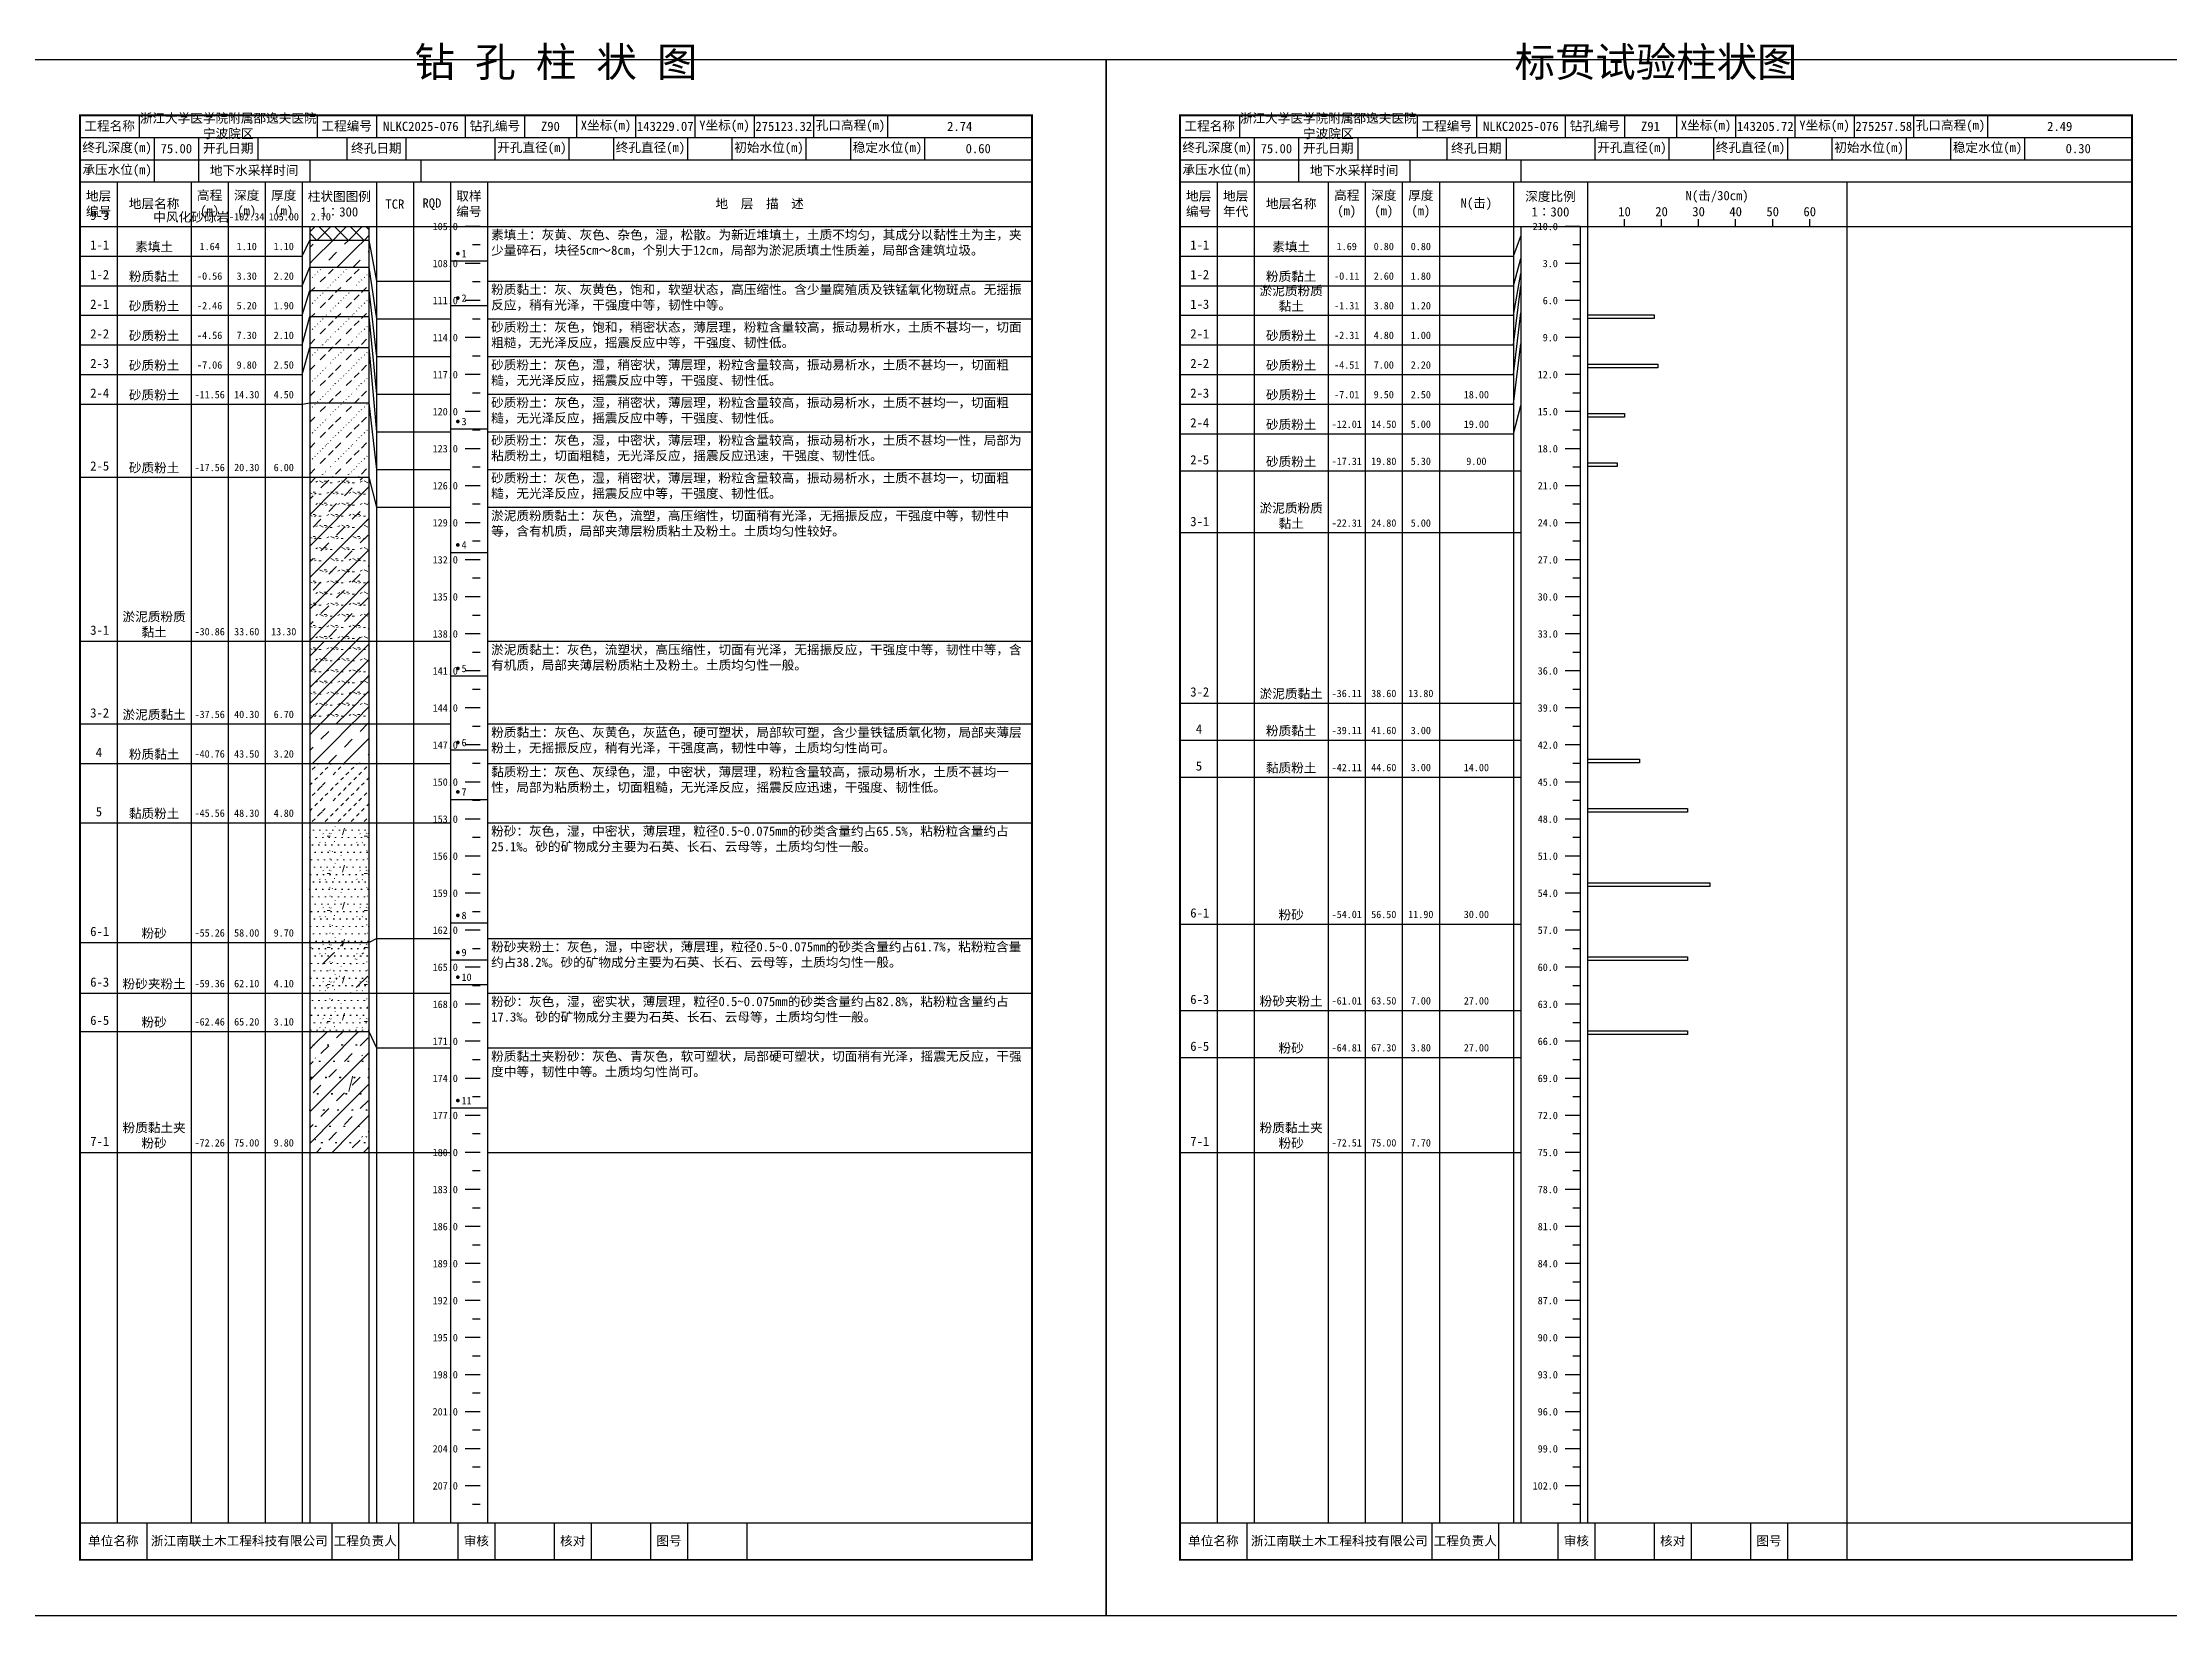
# Model space of a CAD drawing. Extents: x 297 to 65340, y 0 to 425.
# Drawn here: x 59113 to 59687, y 0 to 425 of the extents above; entities that cross this region are included whole.
import ezdxf
from ezdxf.enums import TextEntityAlignment as Align

# ---------------------------------------------------------------- set-up
doc = ezdxf.new("R2010")
doc.units = 0
doc.layers.get('0').update_dxf_attribs({"linetype": 'CONTINUOUS'})
doc.layers.add('FRAME', color=7, linetype='CONTINUOUS')
doc.layers.add('STRATUM', color=7, linetype='CONTINUOUS')
doc.layers.add('HATCH', color=7, linetype='CONTINUOUS', lineweight=13)
doc.styles.add('ST', font='')
doc.styles.get('ST').set_extended_font_data('SimSun')
pattern_1 = [(45, (0, 0), (-4.2426407, 4.2426407), [10, 0]), (45, (1.061, -3.182), (-2.12132034, 6.36396103), [3, -3])]
pattern_2 = [(45.000006, (0, 0), (-7.3e-07, 6.99998237), [1.971956, -7.927535]), (45.000006, (2.813, 2.829), (-7.3e-07, 6.99998237), [1.99367, -7.905828]), (45.000006, (5.0675, 5.082), (-7.3e-07, 6.99998237), [1.813609, -8.085882]), (26.565052, (0, 3.5), (7.00000042, 7.00000017), [0.0965, -15.555976]), (36.869899, (0.7, 4.2), (6.999999835, 7.000000165), [0.197747, -34.802253]), (315.00001, (3.5, 6.976), (6.99998237, 1.22e-06), [0.033054, -9.866441]), (26.565052, (3.5, 0), (7.00000042, 7.00000017), [0.144749, -15.507727]), (26.565052, (4.2, 0.7), (7.00000042, 7.00000017), [0.10528, -15.547196]), (90.000004, (4.55, 1.05), (-7, -5e-07), [0.028767, -6.971233]), (26.565052, (4.9, 1.4), (7.00000042, 7.00000017), [0.091014, -31.213938]), (36.869899, (5.6, 2.1), (6.999999835, 7.000000165), [0.110692, -34.889308]), (45.000002, (6.3, 2.8), (-2.4e-07, 6.99998237), [0.109112, -9.790383]), (315.00001, (6.914, 3.548), (6.99998237, 1.22e-06), [0.033054, -9.866441]), (36.869898, (1.4, 4.9), (6.999999957, 7.000000043), [0.10224, -34.89776]), (53.130103, (2.1, 5.6), (13.999999763, 21.000000158), [0.134384, -34.865616]), (53.130103, (2.8, 6.3), (13.999999763, 21.000000158), [0.126246, -34.873754])]
pattern_3 = [(82.875, (-0.8346, -1.206), (0.00036925, 10.000176442), [0.08929, -80.53371]), (143.13, (-0.7336, -1.2818), (-29.99996427, 20.00005359), [0.12627, -49.87373]), (172.875, (-0.5564, -1.304), (-70.000245666, 9.999660329), [0.17857, -80.44443]), (206.565, (-0.378, -1.2147), (-9.99970493, -9.99968706), [0.19954, -22.16046]), (243.435, (-0.2887, -1.0363), (8.93e-06, -9.999696), [0.19954, -22.16146]), (255.964, (-0.1994, -0.679), (-0.00020004, -9.99950129), [0.36813, -40.86287]), (255.964, (0.1106, 0.561), (-0.00020004, -9.99950129), [1.27838, -39.95262]), (255.964, (0.179, 0.835), (-0.00020004, -9.99950129), [0.28235, -40.94865]), (216.87, (0.3694, 1.0892), (-9.999982136, -10.000017864), [0.12627, -49.87373]), (243.435, (0.2683, 1.0135), (8.93e-06, -9.999696), [0.19954, -22.16146]), (206.565, (0.548, 1.1785), (-9.99970493, -9.99968706), [0.19954, -22.16046]), (172.875, (0.725, 1.1563), (-70.000245666, 9.999660329), [0.17857, -80.44443]), (143.13, (0.826, 1.0806), (-29.99996427, 20.00005359), [0.12627, -49.87373]), (82.875, (0.815, 0.992), (0.00036925, 10.000176442), [0.08929, -80.53371]), (0, (-0.33, 0.34), (0, 10), [0.89286, -9.10714]), (0, (0.025, 0), (1, 2), [0, -1.75]), (0, (0, 0.025), (1, 2), [0, -1.75]), (0, (0, 0), (1, 2), [0, -1.75]), (0, (-0.025, 0), (1, 2), [0, -1.75]), (0, (0, -0.025), (1, 2), [0, -1.75])]

# ---------------------------------------------------------------- blocks, each defined once
blk = doc.blocks.new('SolidCircle')
at = {"const_width": 0.5}
blk.add_lwpolyline([(-0.25, 0, 1), (0.25, 0, 1)], format="xyb", close=True, dxfattribs=at)

msp = doc.modelspace()

# ---------------------------------------------------------------- hatches: boundary and pattern name
at = {"layer": 'HATCH'}
h = msp.add_hatch(dxfattribs=at)
h.set_pattern_fill('STT', color=256, style=0)
h.set_pattern_definition([(45, (0, 0), (-2.12132034, 2.12132034), [10, 0]), (135, (0, 0), (-2.12132034, -2.12132034), [10, 0])])
h.paths.add_polyline_path([(59201, 375), (59185, 375), (59185, 371.33), (59201, 371.33)])
h = msp.add_hatch(dxfattribs=at)
h.set_pattern_fill('FZNT', color=256, style=0)
h.set_pattern_definition(pattern_1)
h.paths.add_polyline_path([(59201, 371.33), (59185, 371.33), (59185, 364), (59201, 364)])
h = msp.add_hatch(dxfattribs=at)
h.set_pattern_fill('SZFT', color=256, style=0)
h.set_pattern_definition(pattern_2)
h.paths.add_polyline_path([(59201, 364), (59185, 364), (59185, 357.67), (59201, 357.67)])
h = msp.add_hatch(dxfattribs=at)
h.set_pattern_fill('SZFT', color=256, style=0)
h.set_pattern_definition(pattern_2)
h.paths.add_polyline_path([(59201, 357.67), (59185, 357.67), (59185, 350.67), (59201, 350.67)])
h = msp.add_hatch(dxfattribs=at)
h.set_pattern_fill('SZFT', color=256, style=0)
h.set_pattern_definition(pattern_2)
h.paths.add_polyline_path([(59201, 350.67), (59185, 350.67), (59185, 342.33), (59201, 342.33)])
h = msp.add_hatch(dxfattribs=at)
h.set_pattern_fill('SZFT', color=256, style=0)
h.set_pattern_definition(pattern_2)
h.paths.add_polyline_path([(59201, 342.33), (59185, 342.33), (59185, 327.33), (59201, 327.33)])
h = msp.add_hatch(dxfattribs=at)
h.set_pattern_fill('SZFT', color=256, style=0)
h.set_pattern_definition(pattern_2)
h.paths.add_polyline_path([(59201, 327.33), (59185, 327.33), (59185, 307.33), (59201, 307.33)])
h = msp.add_hatch(dxfattribs=at)
h.set_pattern_fill('YNFNT', color=256, style=0)
h.set_pattern_definition([(45, (0, 0), (-4.2426407, 4.2426407), [10, 0]), (45, (1.061, -3.182), (-2.12132034, 6.36396103), [3, -3]), (26.565, (1.0741, -0.2536), (5.99982296, 5.99981224), [0.567, -12.849]), (0, (0.507, -0.2536), (0, 6), [0.567, -5.433]), (26.565, (-1.5813, 0), (5.99982296, 5.99981224), [0.567, -12.849]), (0, (-1.074, 0.2536), (0, 6), [0.567, -5.433]), (153.435, (0.5071, -0.2536), (-5.9998176, -5.36e-06), [1.134, -12.2826]), (26.565, (4.0741, 2.7464), (5.99982296, 5.99981224), [0.567, -12.849]), (0, (3.507, 2.7464), (0, 6), [0.567, -5.433]), (26.565, (1.4187, 3), (5.99982296, 5.99981224), [0.567, -12.849]), (0, (1.926, 3.2536), (0, 6), [0.567, -5.433]), (153.435, (3.5071, 2.7464), (-5.9998176, -5.36e-06), [1.134, -12.2826])])
h.paths.add_polyline_path([(59201, 307.33), (59185, 307.33), (59185, 263), (59201, 263)])
h = msp.add_hatch(dxfattribs=at)
h.set_pattern_fill('YNNT', color=256, style=0)
h.set_pattern_definition([(45, (0, 0), (-2.12132034, 2.12132034), [10, 0]), (26.565, (1.0741, -0.2536), (5.99982296, 5.99981224), [0.567, -12.849]), (0, (0.507, -0.2536), (0, 6), [0.567, -5.433]), (26.565, (-1.5813, 0), (5.99982296, 5.99981224), [0.567, -12.849]), (0, (-1.074, 0.2536), (0, 6), [0.567, -5.433]), (153.435, (0.5071, -0.2536), (-5.9998176, -5.36e-06), [1.134, -12.2826]), (26.565, (4.0741, 2.7464), (5.99982296, 5.99981224), [0.567, -12.849]), (0, (3.507, 2.7464), (0, 6), [0.567, -5.433]), (26.565, (1.4187, 3), (5.99982296, 5.99981224), [0.567, -12.849]), (0, (1.926, 3.2536), (0, 6), [0.567, -5.433]), (153.435, (3.5071, 2.7464), (-5.9998176, -5.36e-06), [1.134, -12.2826])])
h.paths.add_polyline_path([(59201, 263), (59185, 263), (59185, 240.67), (59201, 240.67)])
h = msp.add_hatch(dxfattribs=at)
h.set_pattern_fill('FZNT', color=256, style=0)
h.set_pattern_definition(pattern_1)
h.paths.add_polyline_path([(59201, 240.67), (59185, 240.67), (59185, 230), (59201, 230)])
h = msp.add_hatch(dxfattribs=at)
h.set_pattern_fill('NZFT', color=256, style=0)
h.set_pattern_definition([(45.000005, (0, 0), (-6e-07, 6.99998237), [0.947297, -8.952198]), (45.000005, (1.4, 1.4), (-6e-07, 6.99998237), [0.986898, -8.912597]), (45.000005, (2.8, 2.8), (-6e-07, 6.99998237), [1.060182, -8.839313]), (45.000005, (4.2, 4.2), (-6e-07, 6.99998237), [0.949178, -8.950318]), (45.000005, (5.6, 5.6), (-6e-07, 6.99998237), [1.036501, -8.862994]), (45.000005, (3.5, 0), (-6e-07, 6.99998237), [1.013348, -8.886147]), (45.000005, (4.9, 1.4), (-6e-07, 6.99998237), [1.078956, -12.120371]), (45.000005, (6.3, 2.8), (-6e-07, 6.99998237), [0.998824, -8.900671]), (45.000003, (0.7, 4.2), (-3.7e-07, 6.99998237), [1.05533, -8.844165]), (45.000003, (2.1, 5.6), (-3.7e-07, 6.99998237), [1.036501, -8.862994])])
h.paths.add_polyline_path([(59201, 230), (59185, 230), (59185, 214), (59201, 214)])
h = msp.add_hatch(dxfattribs=at)
h.set_pattern_fill('FS', color=256, style=0)
h.set_pattern_definition(pattern_3)
h.paths.add_polyline_path([(59201, 214), (59185, 214), (59185, 181.67), (59201, 181.67)])
h = msp.add_hatch(dxfattribs=at)
h.set_pattern_fill('FS', color=256, style=0)
h.set_pattern_definition(pattern_3)
h.paths.add_polyline_path([(59201, 181.67), (59185, 181.67), (59185, 168), (59201, 168)])
h = msp.add_hatch(dxfattribs=at)
h.set_pattern_fill('SZFT', color=256, scale=2.2, style=0)
h.set_pattern_definition([(45.000006, (0, 0), (-1.6e-06, 15.3999612), [4.338303, -17.440577]), (45.000006, (6.188, 6.223), (-1.6e-06, 15.3999612), [4.386074, -17.3928216]), (45.000006, (11.148, 11.181), (-1.6e-06, 15.3999612), [3.98994, -17.7889404]), (26.565052, (0, 7.7), (15.4000009, 15.4000004), [0.2123, -34.223147]), (36.869899, (1.54, 9.24), (15.39999964, 15.40000036), [0.4350434, -76.5649566]), (315.00001, (7.7, 15.347), (15.3999612, 2.7e-06), [0.072719, -21.70617]), (26.565052, (7.7, 0), (15.4000009, 15.4000004), [0.318448, -34.1169994]), (26.565052, (9.24, 1.54), (15.4000009, 15.4000004), [0.231616, -34.203831]), (90.000004, (10.01, 2.31), (-15.4, -1e-06), [0.0632874, -15.3367126]), (26.565052, (10.78, 3.08), (15.4000009, 15.4000004), [0.200231, -68.670664]), (36.869899, (12.32, 4.62), (15.39999964, 15.40000036), [0.2435224, -76.7564776]), (45.000002, (13.86, 6.16), (-5e-07, 15.3999612), [0.2400464, -21.5388426]), (315.00001, (15.211, 7.805), (15.3999612, 2.7e-06), [0.072719, -21.70617]), (36.869898, (3.08, 10.78), (15.3999999, 15.4000001), [0.224928, -76.775072]), (53.130103, (4.62, 12.32), (30.79999948, 46.20000035), [0.295645, -76.704355]), (53.130103, (6.16, 13.86), (30.79999948, 46.20000035), [0.277741, -76.722259])])
h.paths.add_polyline_path([(59201, 181.67), (59185, 181.67), (59185, 168), (59201, 168)])
h = msp.add_hatch(dxfattribs=at)
h.set_pattern_fill('FS', color=256, style=0)
h.set_pattern_definition(pattern_3)
h.paths.add_polyline_path([(59201, 168), (59185, 168), (59185, 157.67), (59201, 157.67)])
h = msp.add_hatch(dxfattribs=at)
h.set_pattern_fill('FZNT', color=256, style=0)
h.set_pattern_definition(pattern_1)
h.paths.add_polyline_path([(59201, 157.67), (59185, 157.67), (59185, 125), (59201, 125)])
h = msp.add_hatch(dxfattribs=at)
h.set_pattern_fill('FS', color=256, scale=2.2, style=0)
h.set_pattern_definition([(82.875, (-1.8361, -2.6533), (0.00081235, 22.00038817), [0.196438, -177.174162]), (143.13, (-1.614, -2.82), (-65.9999214, 44.0001179), [0.277794, -109.722206]), (172.875, (-1.224, -2.8687), (-154.00054047, 21.99925272), [0.392854, -176.977746]), (206.565, (-0.831, -2.672), (-21.9993508, -21.9993115), [0.438988, -48.753012]), (243.435, (-0.635, -2.28), (1.96e-05, -21.9993312), [0.438988, -48.755212]), (255.964, (-0.4387, -1.494), (-0.0004401, -21.99890283), [0.809886, -89.898314]), (255.964, (0.2434, 1.2344), (-0.0004401, -21.99890283), [2.812436, -87.895764]), (255.964, (0.394, 1.837), (-0.0004401, -21.99890283), [0.62117, -90.08703]), (216.87, (0.8126, 2.3963), (-21.9999607, -22.0000393), [0.277794, -109.722206]), (243.435, (0.59, 2.23), (1.96e-05, -21.9993312), [0.438988, -48.755212]), (206.565, (1.205, 2.593), (-21.9993508, -21.9993115), [0.438988, -48.753012]), (172.875, (1.595, 2.544), (-154.00054047, 21.99925272), [0.392854, -176.977746]), (143.13, (1.8173, 2.3772), (-65.9999214, 44.0001179), [0.277794, -109.722206]), (82.875, (1.793, 2.1823), (0.00081235, 22.00038817), [0.196438, -177.174162]), (0, (-0.725, 0.748), (0, 22), [1.964292, -20.035708]), (0, (0.055, 0), (2.2, 4.4), [0, -3.85]), (0, (0, 0.055), (2.2, 4.4), [0, -3.85]), (0, (0, 0), (2.2, 4.4), [0, -3.85]), (0, (-0.055, 0), (2.2, 4.4), [0, -3.85]), (0, (0, -0.055), (2.2, 4.4), [0, -3.85])])
h.paths.add_polyline_path([(59201, 157.67), (59185, 157.67), (59185, 125), (59201, 125)])

# ---------------------------------------------------------------- linework, layer by layer
at = {"layer": 'FRAME', "color": 245, "linetype": 'Continuous'}
for points in [[(59103, 0), (59400, 0), (59400, 420), (59103, 420)], [(59400, 0), (59697, 0), (59697, 420), (59400, 420)]]:
    msp.add_lwpolyline(points, close=True, dxfattribs=at)
at = {"layer": 'FRAME', "linetype": 'Continuous', "const_width": 0.5}
for points in [[(59123, 15), (59380, 15), (59380, 405), (59123, 405)], [(59420, 15), (59677, 15), (59677, 405), (59420, 405)]]:
    msp.add_lwpolyline(points, close=True, dxfattribs=at)
at = {"layer": 'FRAME', "color": 0, "linetype": 'Continuous'}
for points in [[(59139, 405), (59139, 399)], [(59187, 405), (59187, 399)], [(59203, 405), (59203, 399)], [(59227, 405), (59227, 399)], [(59243, 405), (59243, 399)], [(59257, 405), (59257, 399)], [(59273, 405), (59273, 399)], [(59289, 405), (59289, 399)], [(59305, 405), (59305, 399)], [(59321, 405), (59321, 399)], [(59341, 405), (59341, 399)], [(59380, 405), (59380, 399)], [(59436, 405), (59436, 399)], [(59484, 405), (59484, 399)], [(59500, 405), (59500, 399)], [(59524, 405), (59524, 399)], [(59540, 405), (59540, 399)], [(59554, 405), (59554, 399)], [(59570, 405), (59570, 399)], [(59586, 405), (59586, 399)], [(59602, 405), (59602, 399)], [(59618, 405), (59618, 399)], [(59638, 405), (59638, 399)], [(59677, 405), (59677, 399)], [(59123, 399), (59380, 399)], [(59143, 399), (59143, 393)], [(59155, 399), (59155, 393)], [(59171, 399), (59171, 393)], [(59195, 399), (59195, 393)], [(59211, 399), (59211, 393)], [(59235, 399), (59235, 393)], [(59255, 399), (59255, 393)], [(59267, 399), (59267, 393)], [(59287, 399), (59287, 393)], [(59299, 399), (59299, 393)], [(59319, 399), (59319, 393)], [(59331, 399), (59331, 393)], [(59351, 399), (59351, 393)], [(59380, 399), (59380, 393)], [(59420, 399), (59677, 399)], [(59440, 399), (59440, 393)], [(59452, 399), (59452, 393)], [(59468, 399), (59468, 393)], [(59492, 399), (59492, 393)], [(59508, 399), (59508, 393)], [(59532, 399), (59532, 393)], [(59552, 399), (59552, 393)], [(59564, 399), (59564, 393)], [(59584, 399), (59584, 393)], [(59596, 399), (59596, 393)], [(59616, 399), (59616, 393)], [(59628, 399), (59628, 393)], [(59648, 399), (59648, 393)], [(59677, 399), (59677, 393)], [(59123, 393), (59380, 393)], [(59143, 393), (59143, 387)], [(59155, 393), (59155, 387)], [(59185, 393), (59185, 387)], [(59215, 393), (59215, 387)], [(59420, 393), (59677, 393)], [(59440, 393), (59440, 387)], [(59452, 393), (59452, 387)], [(59482, 393), (59482, 387)], [(59512, 393), (59512, 387)], [(59123, 387), (59380, 387)], [(59133, 387), (59133, 25)], [(59153, 387), (59153, 25)], [(59163, 387), (59163, 25)], [(59173, 387), (59173, 25)], [(59183, 387), (59183, 25)], [(59203, 387), (59203, 25)], [(59213, 387), (59213, 25)], [(59223, 387), (59223, 25)], [(59233, 387), (59233, 25)], [(59380, 387), (59380, 25)], [(59420, 387), (59677, 387)], [(59430, 387), (59430, 25)], [(59440, 387), (59440, 25)], [(59460, 387), (59460, 25)], [(59470, 387), (59470, 25)], [(59480, 387), (59480, 25)], [(59490, 387), (59490, 25)], [(59510, 387), (59510, 25)], [(59530, 387), (59530, 25)], [(59600, 387), (59600, 25)], [(59123, 375), (59380, 375)], [(59185, 375), (59185, 25)], [(59201, 375), (59201, 25)], [(59420, 375), (59677, 375)], [(59512, 375), (59512, 25)], [(59528, 375), (59528, 25)], [(59540, 375), (59540, 377)], [(59550, 375), (59550, 377)], [(59560, 375), (59560, 377)], [(59570, 375), (59570, 377)], [(59580, 375), (59580, 377)], [(59590, 375), (59590, 377)], [(59123, 25), (59380, 25)], [(59141, 25), (59141, 15)], [(59191, 25), (59191, 15)], [(59209, 25), (59209, 15)], [(59225, 25), (59225, 15)], [(59235, 25), (59235, 15)], [(59251, 25), (59251, 15)], [(59261, 25), (59261, 15)], [(59277, 25), (59277, 15)], [(59287, 25), (59287, 15)], [(59303, 25), (59303, 15)], [(59420, 25), (59677, 25)], [(59438, 25), (59438, 15)], [(59488, 25), (59488, 15)], [(59506, 25), (59506, 15)], [(59522, 25), (59522, 15)], [(59532, 25), (59532, 15)], [(59548, 25), (59548, 15)], [(59558, 25), (59558, 15)], [(59574, 25), (59574, 15)], [(59584, 25), (59584, 15)], [(59600, 25), (59600, 15)]]:
    msp.add_lwpolyline(points, dxfattribs=at)
at = {"layer": 'STRATUM', "linetype": 'Continuous'}
for points in [[(59123, 375), (59133, 375)], [(59133, 375), (59143, 375)], [(59143, 375), (59163, 375)], [(59163, 375), (59173, 375)], [(59173, 375), (59183, 375)], [(59183, 375), (59193, 375)], [(59193, 375), (59213, 375)], [(59213, 375), (59215, 375)], [(59231, 375), (59227, 375)], [(59528, 375), (59524, 375)], [(59183, 367), (59185, 371.33), (59201, 371.33), (59203, 360.23)], [(59231, 370), (59229, 370)], [(59510, 367), (59512, 372.33)], [(59528, 370), (59526, 370)], [(59123, 367), (59133, 367)], [(59133, 367), (59153, 367)], [(59153, 367), (59163, 367)], [(59163, 367), (59173, 367)], [(59173, 367), (59183, 367)], [(59183, 359), (59185, 364), (59201, 364), (59203, 350.06)], [(59223, 365.67), (59233, 365.67)], [(59231, 365), (59227, 365)], [(59420, 367), (59430, 367)], [(59430, 367), (59440, 367)], [(59440, 367), (59460, 367)], [(59460, 367), (59470, 367)], [(59470, 367), (59480, 367)], [(59480, 367), (59490, 367)], [(59490, 367), (59510, 367)], [(59510, 359), (59512, 366.33)], [(59510, 351), (59512, 362.33)], [(59528, 365), (59524, 365)], [(59123, 359), (59133, 359)], [(59133, 359), (59153, 359)], [(59153, 359), (59163, 359)], [(59163, 359), (59173, 359)], [(59173, 359), (59183, 359)], [(59183, 351), (59185, 357.67), (59201, 357.67), (59203, 339.88)], [(59203, 360.23), (59213, 360.23)], [(59213, 360.23), (59223, 360.23)], [(59231, 360), (59229, 360)], [(59233, 360.23), (59380, 360.23)], [(59420, 359), (59430, 359)], [(59430, 359), (59440, 359)], [(59440, 359), (59460, 359)], [(59460, 359), (59470, 359)], [(59470, 359), (59480, 359)], [(59480, 359), (59490, 359)], [(59490, 359), (59510, 359)], [(59510, 343), (59512, 359)], [(59528, 360), (59526, 360)], [(59123, 351), (59133, 351)], [(59133, 351), (59153, 351)], [(59153, 351), (59163, 351)], [(59163, 351), (59173, 351)], [(59173, 351), (59183, 351)], [(59183, 343), (59185, 350.67), (59201, 350.67), (59203, 329.7)], [(59223, 353.67), (59233, 353.67)], [(59231, 355), (59227, 355)], [(59420, 351), (59430, 351)], [(59430, 351), (59440, 351)], [(59440, 351), (59460, 351)], [(59460, 351), (59470, 351)], [(59470, 351), (59480, 351)], [(59480, 351), (59490, 351)], [(59490, 351), (59510, 351)], [(59510, 335), (59512, 351.67)], [(59528, 355), (59524, 355)], [(59530, 351.17), (59548, 351.17), (59548, 350.17), (59530, 350.17)], [(59203, 350.06), (59213, 350.06)], [(59213, 350.06), (59223, 350.06)], [(59231, 345), (59227, 345)], [(59231, 350), (59229, 350)], [(59233, 350.06), (59380, 350.06)], [(59528, 345), (59524, 345)], [(59528, 350), (59526, 350)], [(59123, 343), (59133, 343)], [(59133, 343), (59153, 343)], [(59153, 343), (59163, 343)], [(59163, 343), (59173, 343)], [(59173, 343), (59183, 343)], [(59183, 335), (59185, 342.33), (59201, 342.33), (59203, 319.53)], [(59203, 339.88), (59213, 339.88)], [(59213, 339.88), (59223, 339.88)], [(59231, 340), (59229, 340)], [(59233, 339.88), (59380, 339.88)], [(59420, 343), (59430, 343)], [(59430, 343), (59440, 343)], [(59440, 343), (59460, 343)], [(59460, 343), (59470, 343)], [(59470, 343), (59480, 343)], [(59480, 343), (59490, 343)], [(59490, 343), (59510, 343)], [(59510, 327), (59512, 343.33)], [(59528, 340), (59526, 340)], [(59123, 335), (59133, 335)], [(59133, 335), (59153, 335)], [(59153, 335), (59163, 335)], [(59163, 335), (59173, 335)], [(59173, 335), (59183, 335)], [(59231, 335), (59227, 335)], [(59420, 335), (59430, 335)], [(59430, 335), (59440, 335)], [(59440, 335), (59460, 335)], [(59460, 335), (59470, 335)], [(59470, 335), (59480, 335)], [(59480, 335), (59490, 335)], [(59490, 335), (59510, 335)], [(59528, 335), (59524, 335)], [(59530, 337.83), (59549, 337.83), (59549, 336.83), (59530, 336.83)], [(59183, 327), (59185, 327.33), (59201, 327.33), (59203, 309.35)], [(59203, 329.7), (59213, 329.7)], [(59213, 329.7), (59223, 329.7)], [(59231, 330), (59229, 330)], [(59233, 329.7), (59380, 329.7)], [(59528, 330), (59526, 330)], [(59123, 327), (59133, 327)], [(59133, 327), (59153, 327)], [(59153, 327), (59163, 327)], [(59163, 327), (59173, 327)], [(59173, 327), (59183, 327)], [(59231, 325), (59227, 325)], [(59420, 327), (59430, 327)], [(59430, 327), (59440, 327)], [(59440, 327), (59460, 327)], [(59460, 327), (59470, 327)], [(59470, 327), (59480, 327)], [(59480, 327), (59490, 327)], [(59490, 327), (59510, 327)], [(59510, 319), (59512, 326.67)], [(59528, 325), (59524, 325)], [(59530, 324.5), (59540, 324.5), (59540, 323.5), (59530, 323.5)], [(59203, 319.53), (59213, 319.53)], [(59213, 319.53), (59223, 319.53)], [(59223, 320.33), (59233, 320.33)], [(59231, 320), (59229, 320)], [(59233, 319.53), (59380, 319.53)], [(59420, 319), (59430, 319)], [(59430, 319), (59440, 319)], [(59440, 319), (59460, 319)], [(59460, 319), (59470, 319)], [(59470, 319), (59480, 319)], [(59480, 319), (59490, 319)], [(59490, 319), (59510, 319)], [(59528, 320), (59526, 320)], [(59231, 315), (59227, 315)], [(59528, 315), (59524, 315)], [(59530, 311.17), (59538, 311.17), (59538, 310.17), (59530, 310.17)], [(59123, 307.33), (59133, 307.33)], [(59133, 307.33), (59153, 307.33)], [(59153, 307.33), (59163, 307.33)], [(59163, 307.33), (59173, 307.33)], [(59173, 307.33), (59183, 307.33)], [(59183, 307.33), (59185, 307.33), (59201, 307.33), (59203, 299.17)], [(59203, 309.35), (59213, 309.35)], [(59213, 309.35), (59223, 309.35)], [(59231, 305), (59227, 305)], [(59231, 310), (59229, 310)], [(59233, 309.35), (59380, 309.35)], [(59420, 309), (59430, 309)], [(59430, 309), (59440, 309)], [(59440, 309), (59460, 309)], [(59460, 309), (59470, 309)], [(59470, 309), (59480, 309)], [(59480, 309), (59490, 309)], [(59490, 309), (59510, 309)], [(59510, 309), (59512, 309)], [(59528, 305), (59524, 305)], [(59528, 310), (59526, 310)], [(59203, 299.17), (59213, 299.17)], [(59213, 299.17), (59223, 299.17)], [(59231, 300), (59229, 300)], [(59233, 299.17), (59380, 299.17)], [(59528, 300), (59526, 300)], [(59231, 295), (59227, 295)], [(59528, 295), (59524, 295)], [(59231, 290), (59229, 290)], [(59420, 292.33), (59430, 292.33)], [(59430, 292.33), (59440, 292.33)], [(59440, 292.33), (59460, 292.33)], [(59460, 292.33), (59470, 292.33)], [(59470, 292.33), (59480, 292.33)], [(59480, 292.33), (59490, 292.33)], [(59490, 292.33), (59510, 292.33)], [(59510, 292.33), (59512, 292.33)], [(59528, 290), (59526, 290)], [(59223, 287), (59233, 287)], [(59231, 285), (59227, 285)], [(59528, 285), (59524, 285)], [(59231, 280), (59229, 280)], [(59528, 280), (59526, 280)], [(59231, 275), (59227, 275)], [(59231, 270), (59229, 270)], [(59528, 275), (59524, 275)], [(59528, 270), (59526, 270)], [(59231, 265), (59227, 265)], [(59528, 265), (59524, 265)], [(59123, 263), (59133, 263)], [(59133, 263), (59153, 263)], [(59153, 263), (59163, 263)], [(59163, 263), (59173, 263)], [(59173, 263), (59183, 263)], [(59183, 263), (59185, 263), (59201, 263), (59203, 263)], [(59203, 263), (59213, 263)], [(59213, 263), (59223, 263)], [(59231, 260), (59229, 260)], [(59233, 263), (59380, 263)], [(59528, 260), (59526, 260)], [(59223, 253.67), (59233, 253.67)], [(59231, 255), (59227, 255)], [(59528, 255), (59524, 255)], [(59231, 250), (59229, 250)], [(59528, 250), (59526, 250)], [(59231, 245), (59227, 245)], [(59420, 246.33), (59430, 246.33)], [(59430, 246.33), (59440, 246.33)], [(59440, 246.33), (59460, 246.33)], [(59460, 246.33), (59470, 246.33)], [(59470, 246.33), (59480, 246.33)], [(59480, 246.33), (59490, 246.33)], [(59490, 246.33), (59510, 246.33)], [(59510, 246.33), (59512, 246.33)], [(59528, 245), (59524, 245)], [(59123, 240.67), (59133, 240.67)], [(59133, 240.67), (59153, 240.67)], [(59153, 240.67), (59163, 240.67)], [(59163, 240.67), (59173, 240.67)], [(59173, 240.67), (59183, 240.67)], [(59183, 240.67), (59185, 240.67), (59201, 240.67), (59203, 240.67)], [(59203, 240.67), (59213, 240.67)], [(59213, 240.67), (59223, 240.67)], [(59231, 240), (59229, 240)], [(59233, 240.67), (59380, 240.67)], [(59420, 236.33), (59430, 236.33)], [(59430, 236.33), (59440, 236.33)], [(59440, 236.33), (59460, 236.33)], [(59460, 236.33), (59470, 236.33)], [(59470, 236.33), (59480, 236.33)], [(59480, 236.33), (59490, 236.33)], [(59490, 236.33), (59510, 236.33)], [(59510, 236.33), (59512, 236.33)], [(59528, 240), (59526, 240)], [(59123, 230), (59133, 230)], [(59133, 230), (59153, 230)], [(59153, 230), (59163, 230)], [(59163, 230), (59173, 230)], [(59173, 230), (59183, 230)], [(59183, 230), (59185, 230), (59201, 230), (59203, 230)], [(59203, 230), (59213, 230)], [(59213, 230), (59223, 230)], [(59223, 233.67), (59233, 233.67)], [(59231, 235), (59227, 235)], [(59231, 230), (59229, 230)], [(59233, 230), (59380, 230)], [(59528, 235), (59524, 235)], [(59528, 230), (59526, 230)], [(59530, 231.17), (59544, 231.17), (59544, 230.17), (59530, 230.17)], [(59231, 225), (59227, 225)], [(59420, 226.33), (59430, 226.33)], [(59430, 226.33), (59440, 226.33)], [(59440, 226.33), (59460, 226.33)], [(59460, 226.33), (59470, 226.33)], [(59470, 226.33), (59480, 226.33)], [(59480, 226.33), (59490, 226.33)], [(59490, 226.33), (59510, 226.33)], [(59510, 226.33), (59512, 226.33)], [(59528, 225), (59524, 225)], [(59223, 220.33), (59233, 220.33)], [(59231, 220), (59229, 220)], [(59528, 220), (59526, 220)], [(59123, 214), (59133, 214)], [(59133, 214), (59153, 214)], [(59153, 214), (59163, 214)], [(59163, 214), (59173, 214)], [(59173, 214), (59183, 214)], [(59183, 214), (59185, 214), (59201, 214), (59203, 214)], [(59203, 214), (59213, 214)], [(59213, 214), (59223, 214)], [(59231, 215), (59227, 215)], [(59233, 214), (59380, 214)], [(59528, 215), (59524, 215)], [(59530, 217.83), (59557, 217.83), (59557, 216.83), (59530, 216.83)], [(59231, 210), (59229, 210)], [(59528, 210), (59526, 210)], [(59231, 205), (59227, 205)], [(59528, 205), (59524, 205)], [(59231, 200), (59229, 200)], [(59528, 200), (59526, 200)], [(59530, 197.83), (59563, 197.83), (59563, 196.83), (59530, 196.83)], [(59231, 195), (59227, 195)], [(59231, 190), (59229, 190)], [(59528, 195), (59524, 195)], [(59528, 190), (59526, 190)], [(59223, 187), (59233, 187)], [(59231, 185), (59227, 185)], [(59420, 186.67), (59430, 186.67)], [(59430, 186.67), (59440, 186.67)], [(59440, 186.67), (59460, 186.67)], [(59460, 186.67), (59470, 186.67)], [(59470, 186.67), (59480, 186.67)], [(59480, 186.67), (59490, 186.67)], [(59490, 186.67), (59510, 186.67)], [(59510, 186.67), (59512, 186.67)], [(59528, 185), (59524, 185)], [(59123, 181.67), (59133, 181.67)], [(59133, 181.67), (59153, 181.67)], [(59153, 181.67), (59163, 181.67)], [(59163, 181.67), (59173, 181.67)], [(59173, 181.67), (59183, 181.67)], [(59183, 181.67), (59185, 181.67), (59201, 181.67), (59203, 182.77)], [(59203, 182.77), (59213, 182.77)], [(59213, 182.77), (59223, 182.77)], [(59231, 180), (59229, 180)], [(59233, 182.77), (59380, 182.77)], [(59528, 180), (59526, 180)], [(59223, 177), (59233, 177)], [(59231, 175), (59227, 175)], [(59528, 175), (59524, 175)], [(59530, 177.83), (59557, 177.83), (59557, 176.83), (59530, 176.83)], [(59123, 168), (59133, 168)], [(59133, 168), (59153, 168)], [(59153, 168), (59163, 168)], [(59163, 168), (59173, 168)], [(59173, 168), (59183, 168)], [(59183, 168), (59185, 168), (59201, 168), (59203, 168)], [(59203, 168), (59213, 168)], [(59213, 168), (59223, 168)], [(59223, 170.33), (59233, 170.33)], [(59231, 170), (59229, 170)], [(59233, 168), (59380, 168)], [(59528, 170), (59526, 170)], [(59231, 165), (59227, 165)], [(59420, 163.33), (59430, 163.33)], [(59430, 163.33), (59440, 163.33)], [(59440, 163.33), (59460, 163.33)], [(59460, 163.33), (59470, 163.33)], [(59470, 163.33), (59480, 163.33)], [(59480, 163.33), (59490, 163.33)], [(59490, 163.33), (59510, 163.33)], [(59510, 163.33), (59512, 163.33)], [(59528, 165), (59524, 165)], [(59123, 157.67), (59133, 157.67)], [(59133, 157.67), (59153, 157.67)], [(59153, 157.67), (59163, 157.67)], [(59163, 157.67), (59173, 157.67)], [(59173, 157.67), (59183, 157.67)], [(59183, 157.67), (59185, 157.67), (59201, 157.67), (59203, 153.23)], [(59231, 160), (59229, 160)], [(59528, 160), (59526, 160)], [(59530, 157.83), (59557, 157.83), (59557, 156.83), (59530, 156.83)], [(59203, 153.23), (59213, 153.23)], [(59213, 153.23), (59223, 153.23)], [(59231, 155), (59227, 155)], [(59231, 150), (59229, 150)], [(59233, 153.23), (59380, 153.23)], [(59420, 150.67), (59430, 150.67)], [(59430, 150.67), (59440, 150.67)], [(59440, 150.67), (59460, 150.67)], [(59460, 150.67), (59470, 150.67)], [(59470, 150.67), (59480, 150.67)], [(59480, 150.67), (59490, 150.67)], [(59490, 150.67), (59510, 150.67)], [(59510, 150.67), (59512, 150.67)], [(59528, 155), (59524, 155)], [(59528, 150), (59526, 150)], [(59231, 145), (59227, 145)], [(59528, 145), (59524, 145)], [(59231, 140), (59229, 140)], [(59528, 140), (59526, 140)], [(59223, 137), (59233, 137)], [(59231, 135), (59227, 135)], [(59528, 135), (59524, 135)], [(59231, 130), (59229, 130)], [(59528, 130), (59526, 130)], [(59123, 125), (59133, 125)], [(59133, 125), (59153, 125)], [(59153, 125), (59163, 125)], [(59163, 125), (59173, 125)], [(59173, 125), (59183, 125)], [(59183, 125), (59185, 125), (59201, 125), (59203, 125)], [(59203, 125), (59213, 125)], [(59213, 125), (59223, 125)], [(59231, 125), (59227, 125)], [(59233, 125), (59380, 125)], [(59420, 125), (59430, 125)], [(59430, 125), (59440, 125)], [(59440, 125), (59460, 125)], [(59460, 125), (59470, 125)], [(59470, 125), (59480, 125)], [(59480, 125), (59490, 125)], [(59490, 125), (59510, 125)], [(59510, 125), (59512, 125)], [(59528, 125), (59524, 125)], [(59231, 115), (59227, 115)], [(59231, 120), (59229, 120)], [(59528, 115), (59524, 115)], [(59528, 120), (59526, 120)], [(59231, 110), (59229, 110)], [(59528, 110), (59526, 110)], [(59231, 105), (59227, 105)], [(59528, 105), (59524, 105)], [(59231, 100), (59229, 100)], [(59528, 100), (59526, 100)], [(59231, 95), (59227, 95)], [(59528, 95), (59524, 95)], [(59231, 90), (59229, 90)], [(59528, 90), (59526, 90)], [(59231, 85), (59227, 85)], [(59528, 85), (59524, 85)], [(59231, 75), (59227, 75)], [(59231, 80), (59229, 80)], [(59528, 75), (59524, 75)], [(59528, 80), (59526, 80)], [(59231, 70), (59229, 70)], [(59528, 70), (59526, 70)], [(59231, 65), (59227, 65)], [(59528, 65), (59524, 65)], [(59231, 60), (59229, 60)], [(59528, 60), (59526, 60)], [(59231, 55), (59227, 55)], [(59528, 55), (59524, 55)], [(59231, 50), (59229, 50)], [(59528, 50), (59526, 50)], [(59231, 45), (59227, 45)], [(59528, 45), (59524, 45)], [(59231, 35), (59227, 35)], [(59231, 40), (59229, 40)], [(59528, 35), (59524, 35)], [(59528, 40), (59526, 40)], [(59231, 30), (59229, 30)], [(59528, 30), (59526, 30)]]:
    msp.add_lwpolyline(points, dxfattribs=at)

# ---------------------------------------------------------------- block references
at = {"layer": 'STRATUM'}
for p in [(59225, 367.67), (59225, 355.67), (59225, 322.33), (59225, 289), (59225, 255.67), (59225, 235.67), (59225, 222.33), (59225, 189), (59225, 179), (59225, 172.33), (59225, 139)]:
    msp.add_blockref('SolidCircle', p, dxfattribs=at)

# ---------------------------------------------------------------- texts
at = {"layer": 'FRAME', "style": 'ST'}
for s, p in [('钻 孔 柱 状 图', (59251.5, 413)), ('标贯试验柱状图', (59548.5, 413))]:
    msp.add_text(s, height=8, dxfattribs=at).set_placement(p, align=Align.BOTTOM_CENTER)
for s, p in [('10', (59540, 379)), ('20', (59550, 379)), ('30', (59560, 379)), ('40', (59570, 379)), ('50', (59580, 379)), ('60', (59590, 379))]:
    msp.add_text(s, height=2.5, dxfattribs=at).set_placement(p, align=Align.MIDDLE_CENTER)
at = {"layer": 'FRAME', "char_height": 2.5, "attachment_point": 5, "style": 'ST'}
for s, insert, width in [('工程名称', (59131, 402), 16), ('浙江大学医学院附属邵逸夫医院宁波院区', (59163, 402), 48), ('工程编号', (59195, 402), 16), ('NLKC2025-076', (59215, 402), 24), ('钻孔编号', (59235, 402), 16), ('Z90', (59250, 402), 14), ('X坐标(m)', (59265, 402), 16), ('143229.07', (59281, 402), 16), ('Y坐标(m)', (59297, 402), 16), ('275123.32', (59313, 402), 16), ('孔口高程(m)', (59331, 402), 20), ('2.74', (59360.5, 402), 39), ('工程名称', (59428, 402), 16), ('浙江大学医学院附属邵逸夫医院宁波院区', (59460, 402), 48), ('工程编号', (59492, 402), 16), ('NLKC2025-076', (59512, 402), 24), ('钻孔编号', (59532, 402), 16), ('Z91', (59547, 402), 14), ('X坐标(m)', (59562, 402), 16), ('143205.72', (59578, 402), 16), ('Y坐标(m)', (59594, 402), 16), ('275257.58', (59610, 402), 16), ('孔口高程(m)', (59628, 402), 20), ('2.49', (59657.5, 402), 39), ('终孔深度(m)', (59133, 396), 20), ('75.00', (59149, 396), 12), ('开孔日期', (59163, 396), 16), ('终孔日期', (59203, 396), 16), ('开孔直径(m)', (59245, 396), 20), ('终孔直径(m)', (59277, 396), 20), ('初始水位(m)', (59309, 396), 20), ('稳定水位(m)', (59341, 396), 20), ('0.60', (59365.5, 396), 29), ('终孔深度(m)', (59430, 396), 20), ('75.00', (59446, 396), 12), ('开孔日期', (59460, 396), 16), ('终孔日期', (59500, 396), 16), ('开孔直径(m)', (59542, 396), 20), ('终孔直径(m)', (59574, 396), 20), ('初始水位(m)', (59606, 396), 20), ('稳定水位(m)', (59638, 396), 20), ('0.30', (59662.5, 396), 29), ('承压水位(m)', (59133, 390), 20), ('地下水采样时间', (59170, 390), 30), ('承压水位(m)', (59430, 390), 20), ('地下水采样时间', (59467, 390), 30), ('地层编号', (59128, 381), 10), ('高程\\P(m)', (59158, 381), 10), ('深度\\P(m)', (59168, 381), 10), ('厚度\\P(m)', (59178, 381), 10), ('取样编号', (59228, 381), 10), ('地层编号', (59425, 381), 10), ('地层年代', (59435, 381), 10), ('高程\\P(m)', (59465, 381), 10), ('深度\\P(m)', (59475, 381), 10), ('厚度\\P(m)', (59485, 381), 10), ('N(击/30cm)', (59565, 383), 70), ('地层名称', (59143, 381), 20), ('柱状图图例\\P1∶300', (59193, 381), 20), ('TCR', (59208, 381), 10), ('RQD', (59218, 381), 10), ('地  层  描  述', (59306.5, 381), 147), ('地层名称', (59450, 381), 20), ('N(击)', (59500, 381), 20), ('深度比例\\P1∶300', (59520, 381), 20), ('单位名称', (59132, 20), 18), ('浙江南联土木工程科技有限公司', (59166, 20), 50), ('工程负责人', (59200, 20), 18), ('审核', (59230, 20), 10), ('核对', (59256, 20), 10), ('图号', (59282, 20), 10), ('单位名称', (59429, 20), 18), ('浙江南联土木工程科技有限公司', (59463, 20), 50), ('工程负责人', (59497, 20), 18), ('审核', (59527, 20), 10), ('核对', (59553, 20), 10), ('图号', (59579, 20), 10)]:
    msp.add_mtext(s, dxfattribs=dict(at, insert=insert, width=width))
at = {"layer": 'STRATUM', "style": 'ST'}
for s, height, p in [('9-3', 2.5, (59125.75, 378)), ('1-1', 2.5, (59125.75, 370)), ('1', 2, (59226, 367.67)), ('1-1', 2.5, (59422.75, 370)), ('1-2', 2.5, (59125.75, 362)), ('1-2', 2.5, (59422.75, 362)), ('2', 2, (59226, 355.67)), ('2-1', 2.5, (59125.75, 354)), ('1-3', 2.5, (59422.75, 354)), ('2-2', 2.5, (59125.75, 346)), ('2-1', 2.5, (59422.75, 346)), ('2-3', 2.5, (59125.75, 338)), ('2-2', 2.5, (59422.75, 338)), ('2-4', 2.5, (59125.75, 330)), ('2-3', 2.5, (59422.75, 330)), ('3', 2, (59226, 322.33)), ('2-4', 2.5, (59422.75, 322)), ('2-5', 2.5, (59125.75, 310.33)), ('2-5', 2.5, (59422.75, 312)), ('3-1', 2.5, (59422.75, 295.33)), ('4', 2, (59226, 289)), ('3-1', 2.5, (59125.75, 266)), ('5', 2, (59226, 255.67)), ('3-2', 2.5, (59422.75, 249.33)), ('3-2', 2.5, (59125.75, 243.67)), ('6', 2, (59226, 235.67)), ('4', 2.5, (59424.25, 239.33)), ('4', 2.5, (59127.25, 233)), ('5', 2.5, (59424.25, 229.33)), ('7', 2, (59226, 222.33)), ('5', 2.5, (59127.25, 217)), ('8', 2, (59226, 189)), ('6-1', 2.5, (59422.75, 189.67)), ('6-1', 2.5, (59125.75, 184.67)), ('9', 2, (59226, 179)), ('10', 2, (59226, 172.33)), ('6-3', 2.5, (59125.75, 171)), ('6-3', 2.5, (59422.75, 166.33)), ('6-5', 2.5, (59125.75, 160.67)), ('6-5', 2.5, (59422.75, 153.67)), ('11', 2, (59226, 139)), ('7-1', 2.5, (59125.75, 128)), ('7-1', 2.5, (59422.75, 128))]:
    msp.add_text(s, height=height, dxfattribs=at).set_placement(p, align=Align.MIDDLE_LEFT)
for s, p in [('-102.34', (59168, 376)), ('105.00', (59178, 376)), ('2.70', (59188, 376)), ('1.64', (59158, 368)), ('1.10', (59168, 368)), ('1.10', (59178, 368)), ('1.69', (59465, 368)), ('0.80', (59475, 368)), ('0.80', (59485, 368)), ('-0.56', (59158, 360)), ('3.30', (59168, 360)), ('2.20', (59178, 360)), ('-0.11', (59465, 360)), ('2.60', (59475, 360)), ('1.80', (59485, 360)), ('-2.46', (59158, 352)), ('5.20', (59168, 352)), ('1.90', (59178, 352)), ('-1.31', (59465, 352)), ('3.80', (59475, 352)), ('1.20', (59485, 352)), ('-4.56', (59158, 344)), ('7.30', (59168, 344)), ('2.10', (59178, 344)), ('-2.31', (59465, 344)), ('4.80', (59475, 344)), ('1.00', (59485, 344)), ('-7.06', (59158, 336)), ('9.80', (59168, 336)), ('2.50', (59178, 336)), ('-4.51', (59465, 336)), ('7.00', (59475, 336)), ('2.20', (59485, 336)), ('-11.56', (59158, 328)), ('14.30', (59168, 328)), ('4.50', (59178, 328)), ('-7.01', (59465, 328)), ('9.50', (59475, 328)), ('2.50', (59485, 328)), ('18.00', (59500, 328)), ('-12.01', (59465, 320)), ('14.50', (59475, 320)), ('5.00', (59485, 320)), ('19.00', (59500, 320)), ('-17.56', (59158, 308.33)), ('20.30', (59168, 308.33)), ('6.00', (59178, 308.33)), ('-17.31', (59465, 310)), ('19.80', (59475, 310)), ('5.30', (59485, 310)), ('9.00', (59500, 310)), ('-22.31', (59465, 293.33)), ('24.80', (59475, 293.33)), ('5.00', (59485, 293.33)), ('-30.86', (59158, 264)), ('33.60', (59168, 264)), ('13.30', (59178, 264)), ('-36.11', (59465, 247.33)), ('38.60', (59475, 247.33)), ('13.80', (59485, 247.33)), ('-37.56', (59158, 241.67)), ('40.30', (59168, 241.67)), ('6.70', (59178, 241.67)), ('-39.11', (59465, 237.33)), ('41.60', (59475, 237.33)), ('3.00', (59485, 237.33)), ('-40.76', (59158, 231)), ('43.50', (59168, 231)), ('3.20', (59178, 231)), ('-42.11', (59465, 227.33)), ('44.60', (59475, 227.33)), ('3.00', (59485, 227.33)), ('14.00', (59500, 227.33)), ('-45.56', (59158, 215)), ('48.30', (59168, 215)), ('4.80', (59178, 215)), ('-54.01', (59465, 187.67)), ('56.50', (59475, 187.67)), ('11.90', (59485, 187.67)), ('30.00', (59500, 187.67)), ('-55.26', (59158, 182.67)), ('58.00', (59168, 182.67)), ('9.70', (59178, 182.67)), ('-59.36', (59158, 169)), ('62.10', (59168, 169)), ('4.10', (59178, 169)), ('-61.01', (59465, 164.33)), ('63.50', (59475, 164.33)), ('7.00', (59485, 164.33)), ('27.00', (59500, 164.33)), ('-62.46', (59158, 158.67)), ('65.20', (59168, 158.67)), ('3.10', (59178, 158.67)), ('-64.81', (59465, 151.67)), ('67.30', (59475, 151.67)), ('3.80', (59485, 151.67)), ('27.00', (59500, 151.67)), ('-72.26', (59158, 126)), ('75.00', (59168, 126)), ('9.80', (59178, 126)), ('-72.51', (59465, 126)), ('75.00', (59475, 126)), ('7.70', (59485, 126))]:
    msp.add_text(s, height=2, dxfattribs=at).set_placement(p, align=Align.BOTTOM_CENTER)
for s, p in [('105.0', (59225, 375)), ('210.0', (59522, 375)), ('108.0', (59225, 365)), ('3.0', (59522, 365)), ('111.0', (59225, 355)), ('6.0', (59522, 355)), ('114.0', (59225, 345)), ('9.0', (59522, 345)), ('117.0', (59225, 335)), ('12.0', (59522, 335)), ('120.0', (59225, 325)), ('15.0', (59522, 325)), ('123.0', (59225, 315)), ('18.0', (59522, 315)), ('126.0', (59225, 305)), ('21.0', (59522, 305)), ('129.0', (59225, 295)), ('24.0', (59522, 295)), ('132.0', (59225, 285)), ('27.0', (59522, 285)), ('135.0', (59225, 275)), ('30.0', (59522, 275)), ('138.0', (59225, 265)), ('33.0', (59522, 265)), ('141.0', (59225, 255)), ('36.0', (59522, 255)), ('144.0', (59225, 245)), ('39.0', (59522, 245)), ('147.0', (59225, 235)), ('42.0', (59522, 235)), ('150.0', (59225, 225)), ('45.0', (59522, 225)), ('153.0', (59225, 215)), ('48.0', (59522, 215)), ('156.0', (59225, 205)), ('51.0', (59522, 205)), ('159.0', (59225, 195)), ('54.0', (59522, 195)), ('162.0', (59225, 185)), ('57.0', (59522, 185)), ('165.0', (59225, 175)), ('60.0', (59522, 175)), ('168.0', (59225, 165)), ('63.0', (59522, 165)), ('171.0', (59225, 155)), ('66.0', (59522, 155)), ('174.0', (59225, 145)), ('69.0', (59522, 145)), ('177.0', (59225, 135)), ('72.0', (59522, 135)), ('180.0', (59225, 125)), ('75.0', (59522, 125)), ('183.0', (59225, 115)), ('78.0', (59522, 115)), ('186.0', (59225, 105)), ('81.0', (59522, 105)), ('189.0', (59225, 95)), ('84.0', (59522, 95)), ('192.0', (59225, 85)), ('87.0', (59522, 85)), ('195.0', (59225, 75)), ('90.0', (59522, 75)), ('198.0', (59225, 65)), ('93.0', (59522, 65)), ('201.0', (59225, 55)), ('96.0', (59522, 55)), ('204.0', (59225, 45)), ('99.0', (59522, 45)), ('207.0', (59225, 35)), ('102.0', (59522, 35))]:
    msp.add_text(s, height=2, dxfattribs=at).set_placement(p, align=Align.MIDDLE_RIGHT)
at = {"layer": 'STRATUM', "char_height": 2.5, "style": 'ST'}
for s, insert, width, attachment_point in [('中风化砂砾岩', (59153, 376), 20, 8), ('素填土：灰黄、灰色、杂色，湿，松散。为新近堆填土，土质不均匀，其成分以黏性土为主，夹少量碎石，块径5cm～8cm，个别大于12cm，局部为淤泥质填土性质差，局部含建筑垃圾。', (59234, 374), 146, 1), ('素填土', (59143, 368), 20, 8), ('素填土', (59450, 368), 20, 8), ('粉质黏土', (59143, 360), 20, 8), ('粉质黏土', (59450, 360), 20, 8), ('粉质黏土：灰、灰黄色，饱和，软塑状态，高压缩性。含少量腐殖质及铁锰氧化物斑点。无摇振反应，稍有光泽，干强度中等，韧性中等。', (59234, 359.23), 146, 1), ('淤泥质粉质黏土', (59450, 352), 20, 8), ('砂质粉土', (59143, 352), 20, 8), ('砂质粉土', (59143, 344), 20, 8), ('砂质粉土：灰色，饱和，稍密状态，薄层理，粉粒含量较高，振动易析水，土质不甚均一，切面粗糙，无光泽反应，摇震反应中等，干强度、韧性低。', (59234, 349.06), 146, 1), ('砂质粉土', (59450, 344), 20, 8), ('砂质粉土', (59143, 336), 20, 8), ('砂质粉土：灰色，湿，稍密状，薄层理，粉粒含量较高，振动易析水，土质不甚均一，切面粗糙，无光泽反应，摇震反应中等，干强度、韧性低。', (59234, 338.88), 146, 1), ('砂质粉土', (59450, 336), 20, 8), ('砂质粉土', (59143, 328), 20, 8), ('砂质粉土：灰色，湿，稍密状，薄层理，粉粒含量较高，振动易析水，土质不甚均一，切面粗糙，无光泽反应，摇震反应中等，干强度、韧性低。', (59234, 328.7), 146, 1), ('砂质粉土', (59450, 328), 20, 8), ('砂质粉土', (59450, 320), 20, 8), ('砂质粉土：灰色，湿，中密状，薄层理，粉粒含量较高，振动易析水，土质不甚均一性，局部为粘质粉土，切面粗糙，无光泽反应，摇震反应迅速，干强度、韧性低。', (59234, 318.53), 146, 1), ('砂质粉土', (59143, 308.33), 20, 8), ('砂质粉土', (59450, 310), 20, 8), ('砂质粉土：灰色，湿，稍密状，薄层理，粉粒含量较高，振动易析水，土质不甚均一，切面粗糙，无光泽反应，摇震反应中等，干强度、韧性低。', (59234, 308.35), 146, 1), ('淤泥质粉质黏土', (59450, 293.33), 20, 8), ('淤泥质粉质黏土：灰色，流塑，高压缩性，切面稍有光泽，无摇振反应，干强度中等，韧性中等，含有机质，局部夹薄层粉质粘土及粉土。土质均匀性较好。', (59234, 298.17), 146, 1), ('淤泥质粉质黏土', (59143, 264), 20, 8), ('淤泥质黏土：灰色，流塑状，高压缩性，切面有光泽，无摇振反应，干强度中等，韧性中等，含有机质，局部夹薄层粉质粘土及粉土。土质均匀性一般。', (59234, 262), 146, 1), ('淤泥质黏土', (59450, 247.33), 20, 8), ('淤泥质黏土', (59143, 241.67), 20, 8), ('粉质黏土：灰色、灰黄色，灰蓝色，硬可塑状，局部软可塑，含少量铁锰质氧化物，局部夹薄层粉土，无摇振反应，稍有光泽，干强度高，韧性中等，土质均匀性尚可。', (59234, 239.67), 146, 1), ('粉质黏土', (59450, 237.33), 20, 8), ('粉质黏土', (59143, 231), 20, 8), ('黏质粉土', (59450, 227.33), 20, 8), ('黏质粉土：灰色、灰绿色，湿，中密状，薄层理，粉粒含量较高，振动易析水，土质不甚均一性，局部为粘质粉土，切面粗糙，无光泽反应，摇震反应迅速，干强度、韧性低。', (59234, 229), 146, 1), ('黏质粉土', (59143, 215), 20, 8), ('粉砂：灰色，湿，中密状，薄层理，粒径0.5~0.075mm的砂类含量约占65.5%，粘粉粒含量约占25.1%。砂的矿物成分主要为石英、长石、云母等，土质均匀性一般。', (59234, 213), 146, 1), ('粉砂', (59450, 187.67), 20, 8), ('粉砂', (59143, 182.67), 20, 8), ('粉砂夹粉土：灰色，湿，中密状，薄层理，粒径0.5~0.075mm的砂类含量约占61.7%，粘粉粒含量约占38.2%。砂的矿物成分主要为石英、长石、云母等，土质均匀性一般。', (59234, 181.77), 146, 1), ('粉砂夹粉土', (59143, 169), 20, 8), ('粉砂：灰色，湿，密实状，薄层理，粒径0.5~0.075mm的砂类含量约占82.8%，粘粉粒含量约占17.3%。砂的矿物成分主要为石英、长石、云母等，土质均匀性一般。', (59234, 167), 146, 1), ('粉砂夹粉土', (59450, 164.33), 20, 8), ('粉砂', (59143, 158.67), 20, 8), ('粉质黏土夹粉砂：灰色、青灰色，软可塑状，局部硬可塑状，切面稍有光泽，摇震无反应，干强度中等，韧性中等。土质均匀性尚可。', (59234, 152.23), 146, 1), ('粉砂', (59450, 151.67), 20, 8), ('粉质黏土夹粉砂', (59143, 126), 20, 8), ('粉质黏土夹粉砂', (59450, 126), 20, 8)]:
    msp.add_mtext(s, dxfattribs=dict(at, insert=insert, width=width, attachment_point=attachment_point))

doc.saveas('drawing.dxf')
